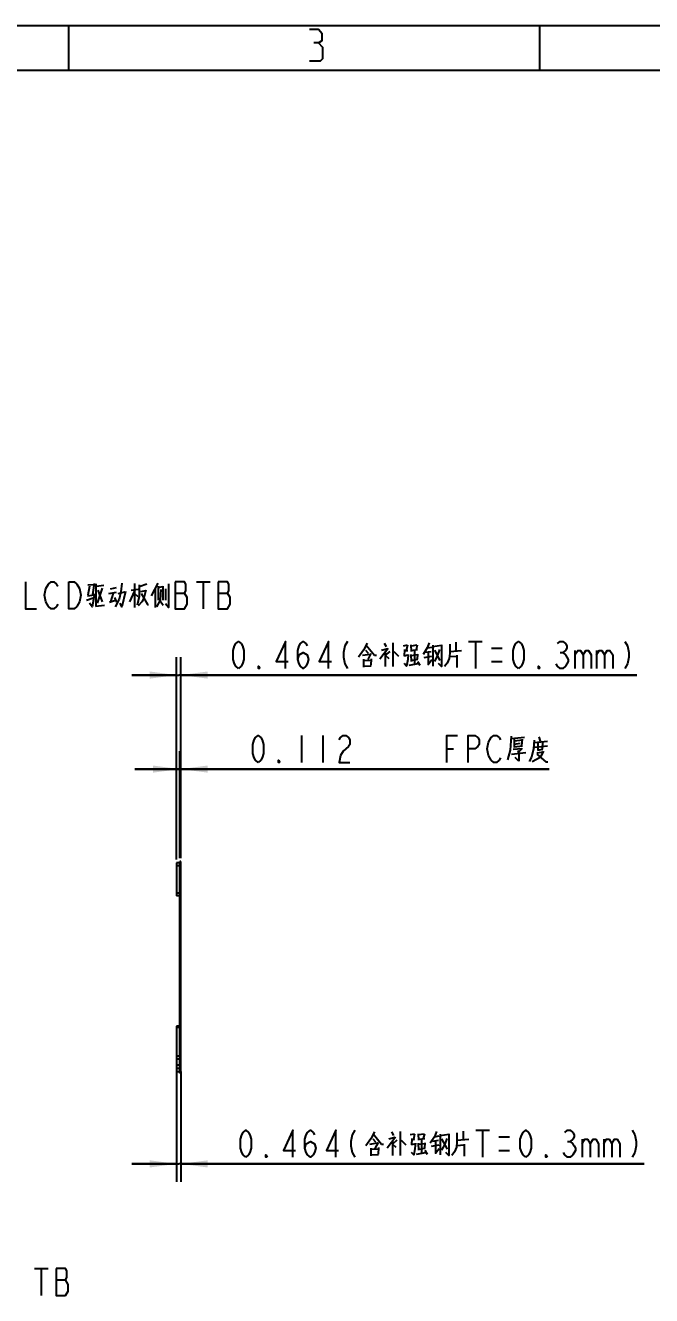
# Model space of a CAD drawing. Header units: millimetres. Extents: x 0 to 420, y 0 to 297.
# Drawn here: x 100.2 to 169.9, y 155.6 to 297 of the extents above; entities that cross this region are included whole.
import ezdxf

# ---------------------------------------------------------------- set-up
doc = ezdxf.new("R2010")
doc.units = ezdxf.units.MM
doc.header["$LTSCALE"] = 23.1
doc.layers.get('0').update_dxf_attribs({"linetype": 'CONTINUOUS'})
doc.layers.add('00_COSMETICS', color=7, linetype='CONTINUOUS')
doc.styles.get("Standard").update_dxf_attribs({"font": 'SIMPLEX.SHX', "width": 0.8})
doc.dimstyles.new('DIMSTYLE_4', dxfattribs={"dimtxt": 3, "dimasz": 3, "dimexe": 2, "dimexo": 0.35, "dimgap": 0.75, "dimtad": 1, "dimdec": 3, "dimzin": 0, "dimdsep": 46, "dimtxsty": 'STANDARD', "dimblk": '_FILLED', "dimblk1": '_FILLED', "dimblk2": '_FILLED', "dimcen": 0.09, "dimadec": 3, "dimazin": 0, "dimtp": 0.1, "dimtm": 0.1, "dimtfac": 1, "dimtdec": 3, "dimtofl": 0, "dimtmove": 0, "dimatfit": 3, "dimldrblk": '_FILLED', "dimfxl": 1, "dimtolj": 1, "dimtzin": 0, "dimarcsym": 0})

# ---------------------------------------------------------------- blocks, each defined once
blk = doc.blocks.new('_FILLED')
at = {"color": 0, "linetype": 'BYBLOCK'}
blk.add_solid([(0, 0), (-1, 0.133), (-1, -0.133)], dxfattribs=at)
blk = doc.blocks.new('*D5')
at = {"color": 2}
for p, q in [((117.37, 204.26), (117.37, 216.19)), ((117.48, 204.26), (117.48, 216.19)), ((117.37, 214.19), (112.37, 214.19)), ((112.37, 214.19), (117.42, 214.19)), ((158.52, 214.19), (117.42, 214.19)), ((117.48, 214.19), (158.52, 214.19))]:
    blk.add_line(p, q, dxfattribs=at)
at = {"color": 2, "xscale": 3, "yscale": 3, "zscale": 3}
blk.add_blockref('_FILLED', (117.37, 214.19), dxfattribs=at)
at = {"color": 2, "xscale": 3, "yscale": 3, "zscale": 3, "rotation": 180}
blk.add_blockref('_FILLED', (117.48, 214.19), dxfattribs=at)
blk = doc.blocks.new('*D6')
at = {"color": 2}
for p, q in [((117.02, 204.11), (117.02, 226.66)), ((117.48, 204.26), (117.48, 226.66)), ((117.02, 224.66), (112.02, 224.66)), ((112.02, 224.66), (117.25, 224.66)), ((168.31, 224.66), (117.25, 224.66)), ((117.48, 224.66), (168.31, 224.66))]:
    blk.add_line(p, q, dxfattribs=at)
at = {"color": 2, "xscale": 3, "yscale": 3, "zscale": 3}
blk.add_blockref('_FILLED', (117.02, 224.66), dxfattribs=at)
at = {"color": 2, "xscale": 3, "yscale": 3, "zscale": 3, "rotation": 180}
blk.add_blockref('_FILLED', (117.48, 224.66), dxfattribs=at)
blk = doc.blocks.new('*D7')
at = {"color": 2}
for p, q in [((117.02, 180.5), (117.02, 168.23)), ((117.48, 180.5), (117.48, 168.23)), ((117.02, 170.23), (112.02, 170.23)), ((112.02, 170.23), (117.25, 170.23)), ((169.12, 170.23), (117.25, 170.23)), ((117.48, 170.23), (169.12, 170.23))]:
    blk.add_line(p, q, dxfattribs=at)
at = {"color": 2, "xscale": 3, "yscale": 3, "zscale": 3}
blk.add_blockref('_FILLED', (117.02, 170.23), dxfattribs=at)
at = {"color": 2, "xscale": 3, "yscale": 3, "zscale": 3, "rotation": 180}
blk.add_blockref('_FILLED', (117.48, 170.23), dxfattribs=at)

msp = doc.modelspace()

# ---------------------------------------------------------------- linework, layer by layer
at = {"color": 2}
for p, q in [((0, 297), (420, 297)), ((105, 292), (105, 297)), ((157.5, 292), (157.5, 297)), ((107.8212, 234.8542), (107.6497, 233.6445)), ((108.0497, 232.3381), (108.0497, 234.8058)), ((112.3355, 234.8542), (112.3355, 232.1929)), ((112.8497, 234.5155), (113.7069, 234.8058)), ((114.9069, 234.9026), (114.164, 233.4994)), ((119.2426, 235.0478), (120.7426, 235.0478)), ((119.9926, 235.0478), (119.9926, 232.0478)), ((107.0783, 233.4994), (107.8212, 233.5962)), ((107.1355, 234.7091), (107.8212, 234.7574)), ((107.3069, 234.5639), (107.1355, 233.5478)), ((108.0497, 234.5639), (108.9069, 234.6607)), ((108.7355, 234.322), (108.164, 232.6768)), ((108.2212, 234.1284), (108.7355, 232.822)), ((109.4783, 233.7413), (110.3355, 233.8865)), ((109.6497, 234.2736), (110.3355, 234.4187)), ((109.9354, 233.7897), (109.6497, 232.822)), ((110.5069, 233.7413), (111.2497, 233.9349)), ((112.3355, 234.0317), (111.764, 232.822)), ((112.7355, 234.1768), (111.9354, 234.08)), ((112.3355, 233.7413), (112.6783, 233.4026)), ((113.0212, 233.9833), (113.5926, 234.08)), ((114.6212, 234.322), (114.6212, 232.1929)), ((114.964, 234.5639), (114.964, 233.0155)), ((114.964, 234.4187), (115.4783, 234.5155)), ((115.4783, 234.5639), (115.4783, 233.0155)), ((115.764, 234.2736), (115.764, 233.0155)), ((116.8426, 233.7978), (117.8926, 233.7978)), ((121.6426, 233.7978), (122.6926, 233.7978)), ((106.964, 233.0155), (107.7069, 233.2575)), ((107.9926, 232.3381), (108.964, 232.4349)), ((109.5355, 232.7736), (110.2212, 233.0155)), ((110.1069, 233.3059), (110.3355, 232.7736)), ((115.1926, 232.9187), (115.5355, 232.4349)), ((138.1376, 227.9734), (139.0519, 226.8605)), ((140.1376, 228.2154), (140.3661, 227.8283)), ((141.109, 228.2638), (141.109, 225.6025)), ((142.709, 227.9734), (142.2519, 227.8767)), ((142.6519, 227.3928), (142.7661, 228.0218)), ((143.109, 228.0218), (143.1662, 227.296)), ((143.7947, 227.9734), (143.1662, 227.8767)), ((143.7376, 227.4896), (143.8519, 228.0218)), ((144.9376, 227.6831), (145.4519, 227.7799)), ((145.5661, 227.9734), (145.5661, 225.6509)), ((145.5661, 227.8283), (146.5376, 227.9734)), ((148.1376, 228.3122), (148.1376, 227.3444)), ((149.559, 228.4089), (151.059, 228.4089)), ((150.309, 228.4089), (150.309, 225.4089)), ((137.7376, 226.8605), (138.5947, 227.0057)), ((137.8519, 226.425), (137.8519, 225.5541)), ((137.8519, 226.2799), (138.709, 226.3283)), ((138.0804, 227.4412), (138.3661, 227.1025)), ((138.6519, 227.0541), (138.309, 226.3767)), ((138.709, 226.4734), (138.6519, 225.7476)), ((139.0519, 226.8605), (139.2804, 226.8605)), ((139.8519, 227.4412), (140.5376, 227.6347)), ((140.2519, 227.1509), (140.2519, 225.6025)), ((141.2233, 227.296), (141.7376, 226.7638)), ((142.4233, 227.4896), (142.3661, 226.7638)), ((142.3661, 226.8122), (142.7661, 226.9089)), ((142.4233, 227.3444), (142.7661, 227.3928)), ((143.109, 226.9573), (143.1662, 226.1831)), ((143.1662, 227.3928), (143.8519, 227.4896)), ((143.8519, 226.9089), (143.1662, 226.8122)), ((143.1662, 226.2799), (143.909, 226.425)), ((143.509, 227.3928), (143.509, 225.8444)), ((143.8519, 226.425), (143.909, 227.0057)), ((144.5947, 226.6186), (145.4519, 226.7638)), ((144.709, 227.1992), (145.3947, 227.296)), ((145.7376, 227.4412), (146.3662, 226.2799)), ((147.4519, 227.296), (148.7661, 227.3928)), ((147.4519, 226.7154), (148.2519, 226.7638)), ((148.2519, 226.8605), (148.2519, 225.5057)), ((152.109, 227.6589), (153.309, 227.6589)), ((159.759, 227.1589), (160.059, 227.1589)), ((161.409, 227.4089), (161.409, 225.4089)), ((163.809, 227.4089), (163.809, 225.4089)), ((137.8519, 225.6509), (138.709, 225.6993)), ((142.9376, 225.7476), (143.9662, 225.9412)), ((143.8519, 226.1831), (144.1376, 225.7476)), ((152.109, 226.1589), (153.309, 226.1589)), ((130.9165, 217.9409), (130.9165, 214.9409)), ((133.3165, 217.9409), (133.3165, 214.9409)), ((147.1165, 216.4409), (147.8665, 216.4409)), ((154.288, 217.6022), (155.7737, 217.7473)), ((154.5165, 216.3925), (155.488, 216.4893)), ((154.6308, 217.5054), (154.6308, 216.5861)), ((155.5451, 217.4086), (154.6308, 217.3119)), ((154.6308, 216.9732), (155.3165, 217.0699)), ((154.6308, 216.6828), (155.5451, 216.7796)), ((155.0879, 216.0538), (155.5451, 216.5377)), ((155.488, 216.7796), (155.5451, 217.5054)), ((156.8594, 217.1667), (158.3451, 217.3119)), ((156.9165, 216.6344), (158.3451, 216.7796)), ((157.2594, 217.1667), (157.2594, 216.2474)), ((157.3737, 217.7957), (157.5451, 217.3119)), ((157.7737, 216.3925), (157.8308, 217.1667)), ((154.3451, 215.8602), (155.9451, 216.0538)), ((155.1451, 215.086), (154.7451, 215.4732)), ((157.5451, 215.4732), (156.6308, 214.9893)), ((157.1451, 216.0054), (157.888, 216.1022)), ((157.2594, 216.2957), (157.8308, 216.3925)), ((150.3683, 173.9802), (151.8683, 173.9802)), ((151.1183, 173.9802), (151.1183, 170.9802)), ((138.5469, 172.4318), (139.404, 172.577)), ((138.8898, 173.0125), (139.1755, 172.6738)), ((138.9469, 173.5448), (139.8612, 172.4318)), ((139.4612, 172.6254), (139.1183, 171.948)), ((140.6612, 173.0125), (141.3469, 173.206)), ((140.9469, 173.7867), (141.1755, 173.3996)), ((141.0612, 172.7222), (141.0612, 171.1738)), ((141.9183, 173.8351), (141.9183, 171.1738)), ((142.0326, 172.8673), (142.5469, 172.3351)), ((143.5183, 173.5448), (143.0612, 173.448)), ((143.2326, 173.0609), (143.1755, 172.3351)), ((143.2326, 172.9157), (143.5755, 172.9641)), ((143.4612, 172.9641), (143.5755, 173.5931)), ((143.9183, 173.5931), (143.9755, 172.8673)), ((144.604, 173.5448), (143.9755, 173.448)), ((143.9755, 172.9641), (144.6612, 173.0609)), ((144.3183, 172.9641), (144.3183, 171.4157)), ((144.5469, 173.0609), (144.6612, 173.5931)), ((144.6612, 171.9964), (144.7183, 172.577)), ((145.5183, 172.7706), (146.204, 172.8673)), ((145.7469, 173.2544), (146.2612, 173.3512)), ((146.3755, 173.3996), (147.3469, 173.5448)), ((146.3755, 173.5448), (146.3755, 171.2222)), ((146.5469, 173.0125), (147.1755, 171.8512)), ((148.2612, 172.8673), (149.5755, 172.9641)), ((148.9469, 173.8835), (148.9469, 172.9157)), ((152.9183, 173.2302), (154.1183, 173.2302)), ((160.5683, 172.7302), (160.8683, 172.7302)), ((162.2183, 172.9802), (162.2183, 170.9802)), ((164.6183, 172.9802), (164.6183, 170.9802)), ((138.6612, 171.9964), (138.6612, 171.1254)), ((138.6612, 171.8512), (139.5183, 171.8996)), ((138.6612, 171.2222), (139.5183, 171.2706)), ((139.5183, 172.0448), (139.4612, 171.319)), ((139.8612, 172.4318), (140.0898, 172.4318)), ((143.1755, 172.3835), (143.5755, 172.4802)), ((143.7469, 171.319), (144.7755, 171.5125)), ((143.9183, 172.5286), (143.9755, 171.7544)), ((144.6612, 172.4802), (143.9755, 172.3835)), ((143.9755, 171.8512), (144.7183, 171.9964)), ((144.6612, 171.7544), (144.9469, 171.319)), ((145.404, 172.1899), (146.2612, 172.3351)), ((148.2612, 172.2867), (149.0612, 172.3351)), ((149.0612, 172.4318), (149.0612, 171.077)), ((152.9183, 171.7302), (154.1183, 171.7302)), ((101.1871, 158.564), (102.6871, 158.564)), ((101.9371, 158.564), (101.9371, 155.564)), ((103.5871, 157.314), (104.6371, 157.314))]:
    msp.add_line(p, q, dxfattribs=at)
at = {"color": 7}
for p, q in [((25, 292), (415, 292)), ((117.368, 180.3463), (117.368, 203.9129)), ((117.48, 203.9129), (117.368, 203.9129)), ((117.48, 180.3463), (117.48, 203.9129)), ((117.48, 181.7223), (117.368, 181.7223)), ((117.48, 180.3463), (117.368, 180.3463))]:
    msp.add_line(p, q, dxfattribs=at)
at = {"color": 9}
for p, q in [((117.48, 203.4129), (117.368, 203.4129)), ((117.368, 195.5098), (117.48, 195.5098)), ((117.368, 195.1401), (117.48, 195.1401)), ((117.48, 189.9735), (117.368, 189.9735)), ((117.48, 189.6038), (117.368, 189.6038)), ((117.48, 182.2223), (117.368, 182.2223)), ((117.368, 181.2223), (117.48, 181.2223)), ((117.368, 180.8463), (117.48, 180.8463))]:
    msp.add_line(p, q, dxfattribs=at)
at = {"color": 2}
for points in [[(132.8186, 295.0553), (133.2353, 295.3053), (133.2353, 296.0553), (132.8186, 296.5553), (131.8186, 296.5553)], [(131.8186, 293.0553), (133.0686, 293.0553), (133.3186, 293.3053), (133.3186, 294.5553), (132.8186, 295.0553), (132.3186, 295.0553)], [(100.1926, 235.0478), (100.1926, 232.0478), (101.3926, 232.0478)], [(102.4426, 234.2978), (102.7426, 234.7978), (103.0426, 235.0478), (103.3426, 235.0478), (103.6426, 234.7978), (103.7926, 234.5478)], [(105.8926, 232.2978), (105.5926, 232.0478), (104.9926, 232.0478), (104.9926, 235.0478)], [(104.9926, 235.0478), (105.5926, 235.0478), (105.8926, 234.7978), (106.1926, 234.2978)], [(110.9069, 234.9026), (110.7926, 233.9349), (110.6212, 233.1123), (110.164, 232.2413)], [(116.1069, 234.8058), (116.1069, 232.1929), (115.764, 232.58)], [(116.8426, 235.0478), (116.8426, 232.0478), (117.8926, 232.0478), (118.1926, 232.5478)], [(117.8926, 233.7978), (118.0426, 234.0478), (118.0426, 234.7978), (117.8926, 235.0478), (116.8426, 235.0478)], [(121.6426, 235.0478), (121.6426, 232.0478), (122.6926, 232.0478), (122.9926, 232.5478)], [(122.6926, 233.7978), (122.8426, 234.0478), (122.8426, 234.7978), (122.6926, 235.0478), (121.6426, 235.0478)], [(102.7426, 232.2978), (102.4426, 232.7978), (102.2926, 233.5478), (102.4426, 234.2978)], [(106.1926, 234.2978), (106.3426, 233.5478), (106.1926, 232.7978), (105.8926, 232.2978)], [(107.8783, 233.6929), (107.5926, 232.2413), (107.3069, 232.6768)], [(111.3069, 233.9833), (110.9069, 232.2413), (110.7355, 232.6768)], [(112.8497, 234.7091), (112.8497, 233.4026), (112.6212, 232.4349)], [(113.5926, 234.1284), (113.364, 233.2091), (113.1354, 232.822), (112.7355, 232.3865)], [(113.0783, 233.7413), (113.764, 232.5317), (113.8783, 232.5317)], [(115.2497, 234.1768), (115.1926, 233.0155), (114.7926, 232.2413)], [(118.1926, 232.5478), (118.1926, 233.2978), (117.8926, 233.7978)], [(122.9926, 232.5478), (122.9926, 233.2978), (122.6926, 233.7978)], [(103.7926, 232.5478), (103.6426, 232.2978), (103.3426, 232.0478), (103.0426, 232.0478), (102.7426, 232.2978)], [(123.909, 225.4089), (123.609, 225.6589), (123.459, 225.9089), (123.309, 226.4089), (123.309, 227.4089), (123.459, 227.9089), (123.609, 228.1589), (123.909, 228.4089), (124.209, 228.1589), (124.359, 227.9089), (124.509, 227.4089), (124.509, 226.4089), (124.359, 225.9089), (124.209, 225.6589), (123.909, 225.4089)], [(129.159, 225.4089), (129.159, 228.4089), (128.109, 226.1589), (129.459, 226.1589)], [(130.509, 226.4089), (130.659, 226.9089), (131.109, 227.1589), (131.559, 226.9089), (131.709, 226.4089), (131.559, 225.9089), (131.409, 225.6589), (131.109, 225.4089), (130.809, 225.6589), (130.659, 225.9089), (130.509, 226.4089), (130.509, 227.4089), (130.659, 227.9089), (130.809, 228.1589), (131.109, 228.4089), (131.409, 228.1589), (131.559, 227.9089)], [(133.959, 225.4089), (133.959, 228.4089), (132.909, 226.1589), (134.259, 226.1589)], [(136.059, 228.4089), (135.759, 227.9089), (135.609, 227.1589), (135.609, 226.6589), (135.759, 225.9089), (136.059, 225.4089)], [(138.2519, 228.2154), (137.8519, 227.4412), (137.2804, 226.667)], [(145.1662, 228.2638), (144.9376, 227.6831), (144.4804, 226.9573)], [(146.5376, 228.0218), (146.5376, 225.6025), (146.1947, 225.9412)], [(147.4519, 228.1186), (147.4519, 227.1025), (147.3947, 226.5218), (147.1662, 225.9896), (146.8804, 225.6025)], [(155.109, 225.4089), (154.809, 225.6589), (154.659, 225.9089), (154.509, 226.4089), (154.509, 227.4089), (154.659, 227.9089), (154.809, 228.1589), (155.109, 228.4089), (155.409, 228.1589), (155.559, 227.9089), (155.709, 227.4089), (155.709, 226.4089), (155.559, 225.9089), (155.409, 225.6589), (155.109, 225.4089)], [(159.459, 228.1589), (159.759, 228.4089), (160.059, 228.4089), (160.359, 228.1589), (160.509, 227.9089), (160.509, 227.6589), (160.359, 227.4089), (160.059, 227.1589), (160.359, 226.9089), (160.659, 226.4089)], [(166.959, 228.4089), (167.259, 227.9089), (167.409, 227.1589), (167.409, 226.6589), (167.259, 225.9089), (166.959, 225.4089)], [(140.5947, 227.6347), (140.1376, 227.0541), (139.6804, 226.425)], [(140.7662, 227.296), (140.2519, 226.8605), (140.6519, 226.5218)], [(142.8233, 226.9573), (142.7661, 226.3767), (142.6519, 225.6509), (142.3661, 225.9412)], [(145.0519, 227.2476), (145.0519, 225.8444), (145.4519, 226.3767)], [(146.309, 227.4896), (146.0804, 226.8605), (145.7376, 226.1831)], [(160.659, 226.4089), (160.659, 226.1589), (160.359, 225.6589)], [(161.409, 226.9089), (161.709, 227.4089), (162.009, 227.4089), (162.309, 226.9089), (162.309, 225.4089)], [(162.309, 226.9089), (162.609, 227.4089), (162.909, 227.4089), (163.209, 226.9089), (163.209, 225.4089)], [(163.809, 226.9089), (164.109, 227.4089), (164.409, 227.4089), (164.709, 226.9089), (164.709, 225.4089)], [(164.709, 226.9089), (165.009, 227.4089), (165.309, 227.4089), (165.609, 226.9089), (165.609, 225.4089)], [(126.309, 225.4089), (126.159, 225.4089), (126.159, 225.6589), (126.309, 225.4089)], [(157.509, 225.4089), (157.359, 225.4089), (157.359, 225.6589), (157.509, 225.4089)], [(160.359, 225.6589), (160.059, 225.4089), (159.759, 225.4089), (159.459, 225.6589), (159.309, 225.9089)], [(126.1165, 214.9409), (125.8165, 215.1909), (125.6665, 215.4409), (125.5165, 215.9409), (125.5165, 216.9409), (125.6665, 217.4409), (125.8165, 217.6909), (126.1165, 217.9409), (126.4165, 217.6909), (126.5665, 217.4409), (126.7165, 216.9409), (126.7165, 215.9409), (126.5665, 215.4409), (126.4165, 215.1909), (126.1165, 214.9409)], [(135.1165, 217.4409), (135.2665, 217.6909), (135.5665, 217.9409), (135.8665, 217.9409), (136.1665, 217.6909), (136.3165, 217.4409), (136.3165, 216.9409), (136.1665, 216.6909), (135.5665, 216.1909)], [(147.1165, 214.9409), (147.1165, 217.9409), (148.3165, 217.9409)], [(149.5165, 214.9409), (149.5165, 217.9409), (150.2665, 217.9409), (150.5665, 217.6909), (150.7165, 217.4409), (150.7165, 216.9409), (150.5665, 216.6909), (150.2665, 216.4409), (149.5165, 216.4409)], [(151.7665, 217.1909), (152.0665, 217.6909), (152.3665, 217.9409), (152.6665, 217.9409), (152.9665, 217.6909), (153.1165, 217.4409)], [(154.288, 217.8441), (154.1737, 216.2957), (153.8879, 215.2312)], [(152.0665, 215.1909), (151.7665, 215.6909), (151.6165, 216.4409), (151.7665, 217.1909)], [(156.8594, 217.4086), (156.8022, 216.4409), (156.5737, 215.5215), (156.2879, 215.0377)], [(128.5165, 214.9409), (128.3665, 214.9409), (128.3665, 215.1909), (128.5165, 214.9409)], [(135.5665, 216.1909), (135.2665, 215.6909), (135.1165, 214.9409), (136.3165, 214.9409)], [(153.1165, 215.4409), (152.9665, 215.1909), (152.6665, 214.9409), (152.3665, 214.9409), (152.0665, 215.1909)], [(155.0308, 216.2474), (155.1451, 215.957), (155.1451, 215.086)], [(157.1451, 215.8602), (158.1737, 214.9893), (158.4022, 214.9893)], [(157.5451, 215.4732), (157.7165, 215.7635), (157.9451, 216.199)], [(124.7183, 170.9802), (124.4183, 171.2302), (124.2683, 171.4802), (124.1183, 171.9802), (124.1183, 172.9802), (124.2683, 173.4802), (124.4183, 173.7302), (124.7183, 173.9802), (125.0183, 173.7302), (125.1683, 173.4802), (125.3183, 172.9802), (125.3183, 171.9802), (125.1683, 171.4802), (125.0183, 171.2302), (124.7183, 170.9802)], [(129.9683, 170.9802), (129.9683, 173.9802), (128.9183, 171.7302), (130.2683, 171.7302)], [(131.3183, 171.9802), (131.4683, 172.4802), (131.9183, 172.7302), (132.3683, 172.4802), (132.5183, 171.9802), (132.3683, 171.4802), (132.2183, 171.2302), (131.9183, 170.9802), (131.6183, 171.2302), (131.4683, 171.4802), (131.3183, 171.9802), (131.3183, 172.9802), (131.4683, 173.4802), (131.6183, 173.7302), (131.9183, 173.9802), (132.2183, 173.7302), (132.3683, 173.4802)], [(134.7683, 170.9802), (134.7683, 173.9802), (133.7183, 171.7302), (135.0683, 171.7302)], [(136.8683, 173.9802), (136.5683, 173.4802), (136.4183, 172.7302), (136.4183, 172.2302), (136.5683, 171.4802), (136.8683, 170.9802)], [(155.9183, 170.9802), (155.6183, 171.2302), (155.4683, 171.4802), (155.3183, 171.9802), (155.3183, 172.9802), (155.4683, 173.4802), (155.6183, 173.7302), (155.9183, 173.9802), (156.2183, 173.7302), (156.3683, 173.4802), (156.5183, 172.9802), (156.5183, 171.9802), (156.3683, 171.4802), (156.2183, 171.2302), (155.9183, 170.9802)], [(160.2683, 173.7302), (160.5683, 173.9802), (160.8683, 173.9802), (161.1683, 173.7302), (161.3183, 173.4802), (161.3183, 173.2302), (161.1683, 172.9802), (160.8683, 172.7302), (161.1683, 172.4802), (161.3183, 172.2302), (161.4683, 171.9802), (161.4683, 171.7302)], [(167.7683, 173.9802), (168.0683, 173.4802), (168.2183, 172.7302), (168.2183, 172.2302), (168.0683, 171.4802), (167.7683, 170.9802)], [(139.0612, 173.7867), (138.6612, 173.0125), (138.0898, 172.2383)], [(141.404, 173.206), (140.9469, 172.6254), (140.4898, 171.9964)], [(141.5755, 172.8673), (141.0612, 172.4318), (141.4612, 172.0931)], [(145.9755, 173.8351), (145.7469, 173.2544), (145.2898, 172.5286)], [(145.8612, 172.8189), (145.8612, 171.4157), (146.2612, 171.948)], [(147.1183, 173.0609), (146.8898, 172.4318), (146.5469, 171.7544)], [(147.3469, 173.5931), (147.3469, 171.1738), (147.0041, 171.5125)], [(148.2612, 173.6899), (148.2612, 172.6738), (148.2041, 172.0931), (147.9755, 171.5609), (147.6898, 171.1738)], [(162.2183, 172.4802), (162.5183, 172.9802), (162.8183, 172.9802), (163.1183, 172.4802), (163.1183, 170.9802)], [(163.1183, 172.4802), (163.4183, 172.9802), (163.7183, 172.9802), (164.0183, 172.4802), (164.0183, 170.9802)], [(164.6183, 172.4802), (164.9183, 172.9802), (165.2183, 172.9802), (165.5183, 172.4802), (165.5183, 170.9802)], [(165.5183, 172.4802), (165.8183, 172.9802), (166.1183, 172.9802), (166.4183, 172.4802), (166.4183, 170.9802)], [(127.1183, 170.9802), (126.9683, 170.9802), (126.9683, 171.2302), (127.1183, 170.9802)], [(143.6326, 172.5286), (143.5755, 171.948), (143.4612, 171.2222), (143.1755, 171.5125)], [(158.3183, 170.9802), (158.1683, 170.9802), (158.1683, 171.2302), (158.3183, 170.9802)], [(161.4683, 171.7302), (161.1683, 171.2302), (160.8683, 170.9802), (160.5683, 170.9802), (160.2683, 171.2302), (160.1183, 171.4802)], [(104.9371, 156.814), (104.6371, 157.314), (104.7871, 157.564), (104.7871, 158.314), (104.6371, 158.564), (103.5871, 158.564)], [(103.5871, 158.564), (103.5871, 155.564), (104.6371, 155.564)], [(104.6371, 155.564), (104.9371, 156.064), (104.9371, 156.814)]]:
    msp.add_lwpolyline(points, dxfattribs=at)
at = {"layer": '00_COSMETICS', "color": 6}
for p, q in [((117.016, 203.7629), (117.016, 200.0629)), ((117.016, 185.5723), (117.016, 180.4963))]:
    msp.add_line(p, q, dxfattribs=at)
at = {"layer": '00_COSMETICS', "color": 9}
for p, q in [((117.368, 203.7629), (117.016, 203.7629)), ((117.368, 203.4129), (117.016, 203.4129)), ((117.368, 200.3629), (117.016, 200.3629)), ((117.368, 200.0629), (117.016, 200.0629)), ((117.368, 185.5723), (117.016, 185.5723)), ((117.368, 185.4223), (117.016, 185.4223)), ((117.368, 182.2223), (117.016, 182.2223)), ((117.368, 181.8723), (117.016, 181.8723)), ((117.368, 181.2223), (117.016, 181.2223)), ((117.368, 180.8463), (117.016, 180.8463)), ((117.368, 180.4963), (117.016, 180.4963))]:
    msp.add_line(p, q, dxfattribs=at)
at = {"layer": '00_COSMETICS', "color": 7}
for p, q in [((117.368, 195.9802), (117.368, 197.9802)), ((117.368, 193.5628), (117.368, 195.5628)), ((117.368, 187.879), (117.368, 191.8454))]:
    msp.add_line(p, q, dxfattribs=at)

# ---------------------------------------------------------------- dimensions: what is measured, and where the dimension line sits
at = {"color": 2}
for base, p1, p2, text, picture, middle in [((117.016, 224.6589), (117.48, 203.9129), (117.016, 203.7629), '<>(含补强钢片T=0.3mm)', '*D6', (122.709, 224.6589)), ((117.368, 214.1909), (117.48, 203.9129), (117.368, 203.9129), '<>    FPC厚度\\P ', '*D5', (124.9165, 214.1909)), ((117.016, 170.2302), (117.48, 180.8463), (117.016, 180.8463), '<>(含补强钢片T=0.3mm)', '*D7', (123.5183, 170.2302))]:
    dim = msp.add_linear_dim(base=base, p1=p1, p2=p2, angle=180, text=text, dimstyle='DIMSTYLE_4', dxfattribs=at)
    dim.commit()
    dim.dimension.update_dxf_attribs({"geometry": picture, "text_midpoint": middle, "dimtype": 160})

doc.saveas('drawing.dxf')
